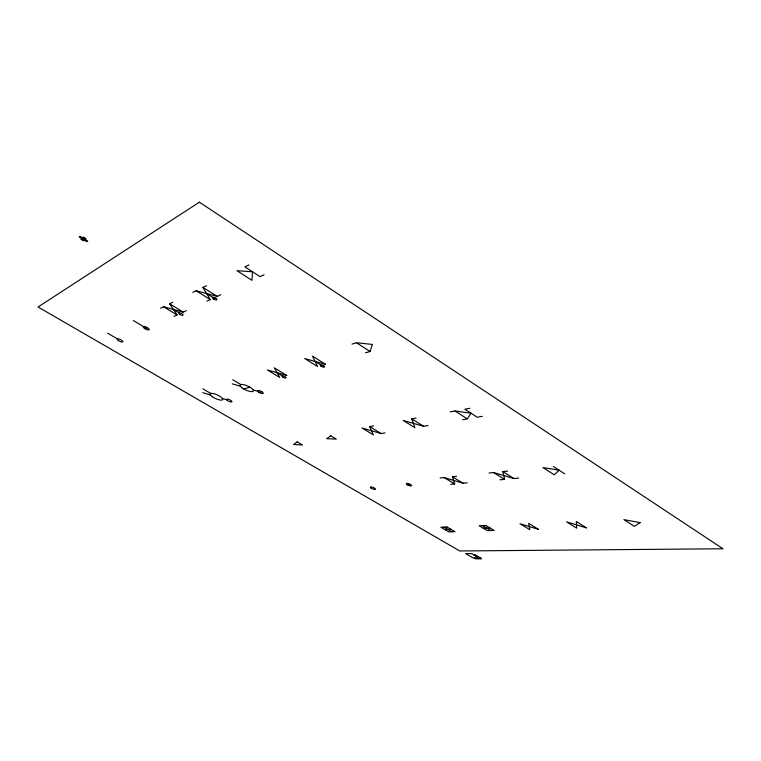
<?xml version="1.0" encoding="UTF-8"?>
<svg xmlns="http://www.w3.org/2000/svg" width="761" height="761" viewBox="0 0 761 761"><rect width="100%" height="100%" fill="white"/><g stroke="black" fill="none" stroke-linecap="round" stroke-linejoin="round"><path stroke-width="1.14" d="M370.036 351.515L372.424 344.438L356.386 342.707L370.036 351.515L365.518 352.819M467.321 418.902L471.049 413.223L454.964 410.95L467.321 418.902L462.46 419.73M81.665 238.507L82.569 237.841M84.395 240.191L85.308 239.525M160.628 308.205L163.596 306.75L183.22 312.115L186.35 310.669M174.05 316.357L177.075 314.959L169.617 303.791L172.68 302.288M192.799 292.414L196.138 290.769L217.237 296.371L220.776 294.735M206.868 301.175L210.283 299.596L202.959 287.42L206.431 285.717M248.942 264.904L244.918 266.883L260.005 276.643L264.105 274.75M145.161 328.762L147.453 327.706M213.755 299.083L215.744 298.169M352.001 344.115L356.462 342.754M321.332 366.317L323.596 365.67M243.71 388.966L249.912 387.197M259.054 392.419L261.803 391.677M385.037 432.895L381.109 433.561L362.017 427.977L373.366 434.883L369.675 426.579L373.565 425.865M428.024 425.532L423.62 426.284L403.187 420.414L414.964 427.758L411.758 418.845L416.124 418.046M450.217 411.882L455.03 410.997M469.832 408.296L464.838 409.209L477.214 417.218L482.255 416.353M440.134 477.975L444.186 477.566L463.011 483.216L467.225 482.826M450.636 484.348L454.717 483.977L452.415 476.728L456.59 476.31M489.038 473.019L493.604 472.552L513.894 478.526L518.66 478.089M499.929 479.81L504.533 479.392L502.897 471.611L507.625 471.135M407.325 484.767A2.854 0.818 21.6 0 0 411.634 485.765A2.854 0.818 21.6 0 0 408.029 483.52A2.854 0.818 21.6 0 0 407.325 484.767L410.56 484.529M444.824 529.551L450.978 529.333M483.216 528.182L489.979 527.944M232.229 383.848L240.447 386.236M253.166 389.936L257.675 391.249M202.73 392.686L210.455 394.978M222.421 398.526L226.664 399.782M474.379 557.965L475.863 558.831L481.39 558.84L479.896 557.965L473.095 557.956L465.618 553.628L471.649 553.589L479.164 557.956M107.71 333.232L117.413 338.902M202.94 388.861L210.759 393.437M443.901 527.116L451.853 531.768M133.413 320.562L146.302 328.238M232.752 379.72L240.895 384.571M482.484 525.623L490.664 530.503M163.596 306.75L177.075 314.959M444.186 477.566L454.717 483.977M169.617 303.791L183.22 312.115M452.415 476.728L463.011 483.216M369.675 426.579L381.109 433.561M173.375 309.423L179.073 312.895M277.023 372.662L282.236 375.839M81.798 238.621L84.224 240.115M82.74 237.917L85.165 239.42M206.659 293.565L213.736 297.998M315.092 361.38L321.542 365.413M196.138 290.769L210.283 299.596M202.959 287.42L217.237 296.371M411.758 418.845L423.62 426.284M493.604 472.552L504.533 479.392M502.897 471.611L513.894 478.526M553.418 466.531L564.776 473.884M252.481 271.782L251.967 280.362L236.947 270.697L252.481 271.782M559.116 470.212L554.284 474.845L542.935 467.539L559.116 470.212M297.132 441.865L293.613 444.519L302.459 444.976L297.132 441.865M80.133 236.338L79.239 237.013L86.811 241.684L87.724 241.018L80.133 236.338M83.653 237.242L80.904 239.287L83.32 240.78L86.079 238.745L83.653 237.242M330.778 435.815L326.697 438.678L336.295 439.107L330.778 435.815M199.372 202.16L38.05 306.997L459.768 550.974L722.95 548.767L199.372 202.16M640.106 522.626L634.351 526.355L623.887 519.62L640.106 522.626M446.983 526.993L440.847 527.23L448.781 531.863L454.954 531.663L446.983 526.993M485.87 525.49L479.126 525.746L487.287 530.617L494.079 530.388L485.87 525.49M474.683 554.579L473.456 554.588L480.029 558.403L481.256 558.403L474.683 554.579M325.508 364.291L304.714 358.526L317.594 366.564L312.514 356.148L325.508 364.291M286.735 375.42L267.358 369.922L279.706 377.437L274.293 367.801L286.735 375.42M586.427 527.868L566.622 521.884L576.705 528.182L576.277 521.504L586.427 527.868M538.541 529.399L519.991 523.711L529.789 529.675L528.686 523.368L538.541 529.399M213.251 298.731A2.464 0.885 26 0 0 216.952 299.729A2.464 0.885 26 0 0 214.041 297.408A2.464 0.885 26 0 0 213.251 298.731M179.567 314.103A2.331 0.78 26.2 0 0 183.068 315.14A2.331 0.78 26.2 0 0 180.357 312.98A2.331 0.78 26.2 0 0 179.567 314.103M144.314 328.191A3.253 1.018 26.3 0 0 149.185 329.732A3.253 1.018 26.3 0 0 145.418 326.773A3.253 1.018 26.3 0 0 144.314 328.191M118.25 340.424A3.12 0.913 26.3 0 0 122.825 341.832A3.12 0.913 26.3 0 0 119.049 339.045A3.12 0.913 26.3 0 0 118.25 340.424M321.113 366.174A2.331 0.818 23.6 0 0 324.595 366.926A2.331 0.818 23.6 0 0 321.684 364.88A2.331 0.818 23.6 0 0 321.113 366.174M282.712 377.018A2.197 0.723 24.1 0 0 286.003 377.827A2.197 0.723 24.1 0 0 283.292 375.905A2.197 0.723 24.1 0 0 282.712 377.018M242.588 388.243A7.22 2.216 24.4 0 0 253.346 391.097A7.22 2.216 24.4 0 0 244.462 384.866A7.22 2.216 24.4 0 0 242.588 388.243M258.645 392.162A3.12 0.97 24.2 0 0 263.268 393.332A3.12 0.97 24.2 0 0 259.358 390.65A3.12 0.97 24.2 0 0 258.645 392.162M227.472 400.533A2.958 0.866 24.5 0 0 231.915 401.808A2.958 0.866 24.5 0 0 228.348 399.287A2.958 0.866 24.5 0 0 227.472 400.533M212.348 396.719A6.887 1.998 24.7 0 0 222.64 399.696A6.887 1.998 24.7 0 0 214.298 393.798A6.887 1.998 24.7 0 0 212.348 396.719M371.282 488.182A2.74 0.751 22.1 0 0 375.43 489.237A2.74 0.751 22.1 0 0 372.024 487.078A2.74 0.751 22.1 0 0 371.282 488.182"/></g></svg>
